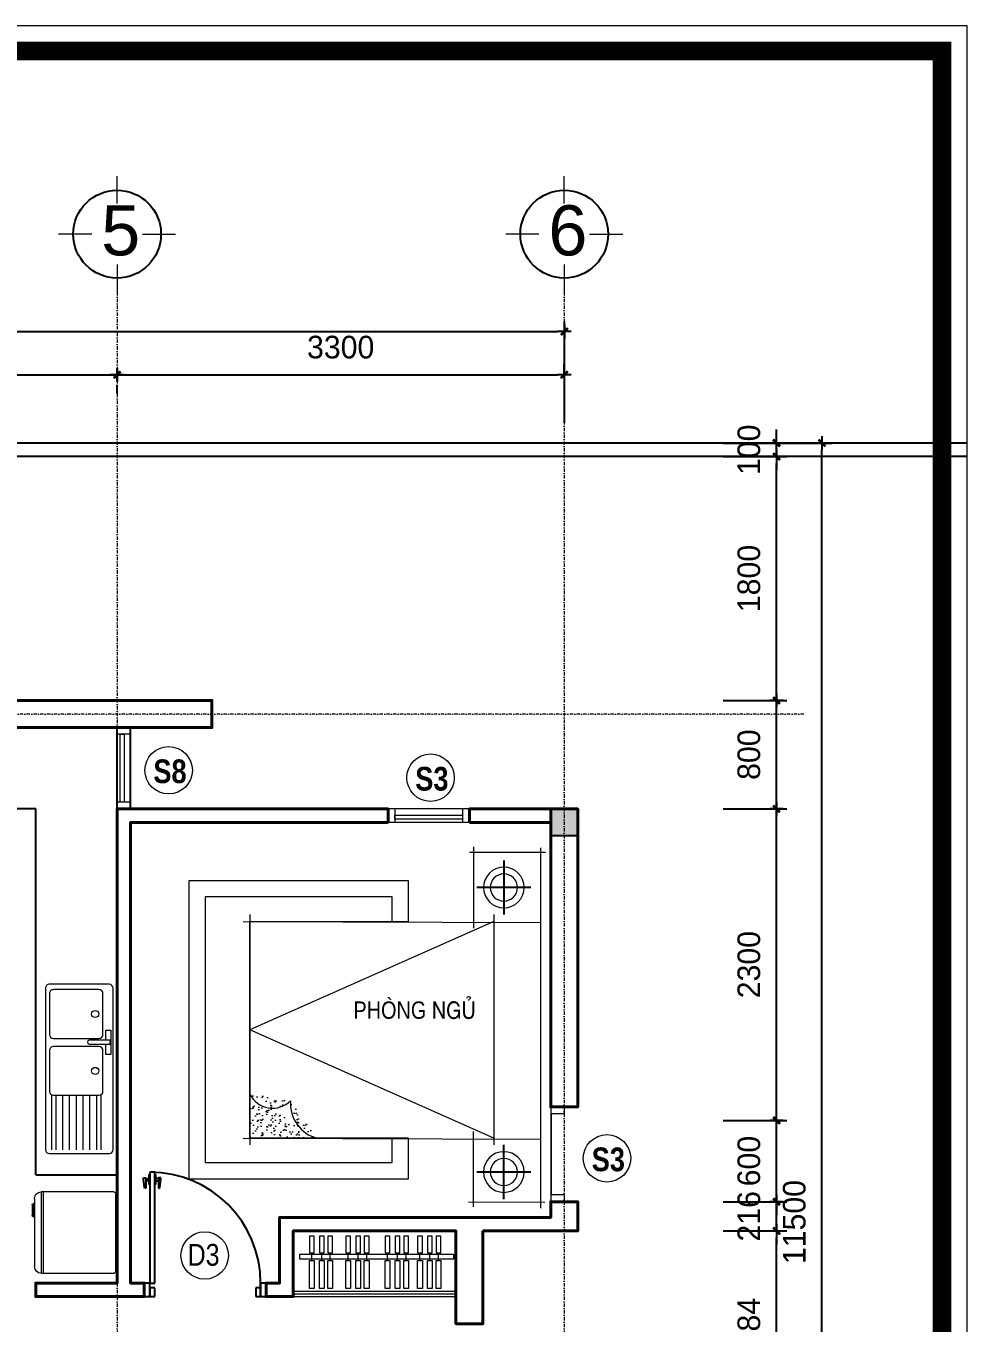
# Model space of a CAD drawing. Header units: millimetres. Extents: x 615730 to 2792744, y 139412 to 597571.
# Drawn here: x 707974 to 714919, y 355261 to 364835 of the extents above; entities that cross this region are included whole.
import ezdxf
from ezdxf.enums import TextEntityAlignment as Align

# ---------------------------------------------------------------- set-up
doc = ezdxf.new("R2010")
doc.units = ezdxf.units.MM
doc.header["$MEASUREMENT"] = 0
doc.header["$PDMODE"] = 34
doc.linetypes.add('DASHDOT', pattern=[1, 0.5, -0.25, 0, -0.25])
doc.layers.get('0').update_dxf_attribs({"lineweight": 5})
for name, color, linetype, lineweight in [('0.1(9)', 9, 'Continuous', 13), ('AN_0.20', 2, 'Continuous', 20), ('AN_CUA', 51, 'Continuous', 15), ('Block', 46, 'Continuous', 9), ('CAT', 11, 'Continuous', 40), ('CHITIET', 144, 'Continuous', 5), ('HATCH', 42, 'Continuous', 5), ('NETMANH', 155, 'Continuous', 13), ('NETNGOAITUONG', 1, 'Continuous', 40), ('NTHAY1', 61, 'Continuous', 25), ('thay', 7, 'Continuous', 15), ('TIM TRUC', 149, 'DASHDOT', 9), ('VATDUNG', 33, 'Continuous', 13), ('VATLIEU', 35, 'Continuous', 9), ('VLIEU', 250, 'Continuous', 9)]:
    doc.layers.add(name, color=color, linetype=linetype, lineweight=lineweight)
for name, color, linetype in [('AN_TEXT', 254, 'Continuous'), ('DOORS', 1, 'Continuous'), ('H', 252, 'Continuous'), ('KICHTHUOC', 1, 'Continuous'), ('LINE-CUT', 20, 'Continuous'), ('NET MANH', 252, 'Continuous'), ('NETCAT', 4, 'Continuous'), ('netthay', 3, 'Continuous'), ('ROAN', 5, 'Continuous'), ('SWING', 7, 'Continuous'), ('TEXT', 2, 'Continuous'), ('VL', 155, 'Continuous')]:
    doc.layers.add(name, color=color, linetype=linetype)
doc.styles.add('DDCo-B-Helve-condense', font='')
doc.styles.add('H280', font='', dxfattribs={"height": 200})
doc.styles.add('KT OZON', font='', dxfattribs={"height": 200})
doc.styles.add('romans', font='romans.shx', dxfattribs={"height": 240})
doc.styles.add('STYLE2', font='')
doc.styles.add('VNI-AVO', font='vni-roms.shx')
doc.styles.get('DDCo-B-Helve-condense').set_extended_font_data('VNI-Helve-Condense', bold=True)
doc.styles.get('H280').set_extended_font_data('VNI-Avo')
doc.styles.get('KT OZON').set_extended_font_data('VNI-Helve')
doc.styles.get('STYLE2').set_extended_font_data('.VnArial NarrowH')
doc.dimstyles.new('1-50b', dxfattribs={"dimtxt": 167, "dimasz": 50, "dimexe": 75, "dimexo": 150, "dimgap": 120, "dimtad": 1, "dimdec": 0, "dimzin": 12, "dimtxsty": 'VNI-AVO', "dimblk": ']', "dimcen": 0, "dimdle": 50, "dimclrd": 252, "dimclre": 252, "dimclrt": 2, "dimadec": 0, "dimazin": 0, "dimtfac": 1, "dimtdec": 0, "dimtix": 1, "dimtmove": 2, "dimatfit": 0, "dimldrblk": 'OPEN90', "dimfxl": 1, "dimlwd": -1, "dimlwe": -1, "dimarcsym": 0})

# ---------------------------------------------------------------- blocks, each defined once
blk = doc.blocks.new('08PDRR02')
at = {"color": 0, "linetype": 'ByBlock'}
for p, q in [((1, 0), (0, 0)), ((0, 0), (0, -1)), ((1, -1), (1, 0)), ((0, -1), (1, -1))]:
    blk.add_line(p, q, dxfattribs=at)
blk = doc.blocks.new('08PDNB02')
at = {"color": 0, "linetype": 'ByBlock'}
for p, q in [((0, -1.62), (0, 1.62)), ((0, 1.62), (0.25, 1.62)), ((0.25, -1.62), (0.25, 1.62)), ((0.25, 0.38), (1.25, 0.38)), ((1.25, -0.55), (1.25, 2.75)), ((1.25, 2.75), (1.54, 2.75)), ((1.54, 2.75), (1.69, 2.59)), ((1.69, 2.59), (1.95, -0.13)), ((0.25, -1.62), (0, -1.62)), ((1.25, -0.38), (0.25, -0.38)), ((1.95, -0.55), (1.25, -0.55)), ((1.95, -0.13), (1.95, -0.55))]:
    blk.add_line(p, q, dxfattribs=at)
blk = doc.blocks.new('*U45')
at = {"layer": 'DOORS', "color": 0, "linetype": 'Continuous', "ltscale": 200}
for p, q in [((0, 15), (0, 55)), ((900, 15), (900, 55)), ((0, -25), (0, -55)), ((900, -25), (900, -55))]:
    blk.add_line(p, q, dxfattribs=at)
at = {"layer": 'SWING', "color": 1, "linetype": 'Continuous', "ltscale": 200}
blk.add_arc((0, 55), 900, 0, 90, dxfattribs=at)
at = {"layer": 'DOORS', "color": 0, "linetype": 'Continuous', "ltscale": 200, "xscale": 900, "yscale": 39.99999999999999, "rotation": 90}
blk.add_blockref('08PDRR02', (0, 55), dxfattribs=at)
at = {"layer": 'DOORS', "color": 8, "linetype": 'Continuous', "ltscale": 200, "xscale": 25.4, "yscale": 25.4, "zscale": 25.4, "rotation": 180}
blk.add_blockref('08PDNB02', (0, 895), dxfattribs=at)
at = {"layer": 'DOORS', "color": 8, "linetype": 'Continuous', "ltscale": 200, "xscale": 25.4, "yscale": -25.4, "zscale": 25.4}
blk.add_blockref('08PDNB02', (40, 895), dxfattribs=at)
at = {"layer": 'DOORS', "color": 0, "linetype": 'Continuous', "ltscale": 200, "xscale": 45, "yscale": 110}
for p in [(-45, 55), (900, 55)]:
    blk.add_blockref('08PDRR02', p, dxfattribs=at)
at = {"layer": 'DOORS', "color": 1, "linetype": 'Continuous', "ltscale": 200, "xscale": 39.99999999999999, "yscale": 69.99999999999999}
for p in [(0, 15), (860, 15)]:
    blk.add_blockref('08PDRR02', p, dxfattribs=at)
blk = doc.blocks.new('TULANH')
at = {"layer": 'Block', "extrusion": (0, 0, -1)}
for p, q in [((235, 0), (-235, 0)), ((-235, -15), (-235, 0)), ((235, -15), (235, 0)), ((-300, -550), (300, -550)), ((-300, -565), (300, -565)), ((-214, -619.6), (-214, -622.3)), ((-115.1, -619.6), (-214, -619.6)), ((-204, -632.3), (-125.1, -632.3)), ((-115.1, -622.3), (-115.1, -619.6))]:
    blk.add_line(p, q, dxfattribs=at)
at = {"layer": 'Block', "color": 1, "extrusion": (0, 0, -1)}
for p, q in [((-300, -30), (-300, -565)), ((285, -15), (-285, -15)), ((300, -565), (300, -30)), ((-250, -615), (250, -615))]:
    blk.add_line(p, q, dxfattribs=at)
for centre, radius, start, end in [((285, -30), 15, 0, 90), ((-285, -30), 15, 90, 180), ((250, -565), 50, 270, 0), ((-250, -565), 50, 180, 270)]:
    blk.add_arc(centre, radius, start, end, dxfattribs=at)
at = {"layer": 'Block', "extrusion": (0, 0, -1)}
for centre, start, end in [((204, -622.3), 270, 0), ((125.1, -622.3), 180, 270)]:
    blk.add_arc(centre, 10, start, end, dxfattribs=at)
blk = doc.blocks.new('A$C438469C1')
at = {"layer": 'CHITIET', "linetype": 'Continuous', "ltscale": 50}
h = blk.add_hatch(dxfattribs=at)
h.set_pattern_fill('AR-SAND', color=256, scale=35, style=0)
h.set_pattern_definition([(322.5, (-143125.03, 97780.143), (-2.204768, -67.438832), [0, -53.2, 0, -59.5, 0, -56.875]), (352.5, (-143125.03, 97780.14), (61.942185, -98.77511), [0, -28.7, 0, -47.95, 0, -18.375]), (32.5, (-143168.08, 97780.143), (108.994965, -0.198067), [0, -17.5, 0, -63, 0, -82.25]), (42.5, (-143168.08, 97780.14), (105.21443, -30.718645), [0, -8.75, 0, -41.3, 0, -47.25])])
edge = h.paths.add_edge_path()
edge.add_arc((1894.9, 1621), 262.5, 13.60809, 94.33716, ccw=False)
edge.add_line((2150, 1682.8), (2150, 2182.8))
edge.add_line((2150, 2182.8), (1825, 2182.8))
edge.add_arc((1739.5, 2014.4), 188.9, -44.16393, 63.08858, ccw=False)
at = {"layer": 'CHITIET', "ltscale": 50}
for points in [[(550, 1682.8), (550, 1012.8), (250, 1012.8), (250, 2632.8), (2450, 2632.8), (2450, 1012.8), (2150, 1012.8), (2150, 2182.8), (1825, 2182.8), (550, 2182.8)], [(550, 1682.8), (550, 1132.8), (370, 1132.8), (370, 2512.8), (2330, 2512.8), (2330, 1132.8), (2150, 1132.8), (2150, 2182.8), (550, 2182.8)]]:
    blk.add_lwpolyline(points, close=True, dxfattribs=at)
for centre in [(300, 307.8), (2400, 307.8)]:
    blk.add_circle(centre, 100, dxfattribs=at)
at = {"layer": 'NETMANH', "ltscale": 50}
for p, q in [((42, 0), (42, 561)), ((2668, 34.6), (7.7, 34.6))]:
    blk.add_line(p, q, dxfattribs=at)
at = {"layer": 'ROAN', "ltscale": 50}
for points in [[(300, 107.8), (300, 507.8)], [(2400, 107.8), (2400, 507.8)], [(100, 307.8), (500, 307.8)], [(2600, 307.8), (2200, 307.8)]]:
    blk.add_lwpolyline(points, dxfattribs=at)
at = {"layer": 'VATLIEU'}
for points in [[(550, 2232.8), (558, 32.8)], [(2150, 2232.8), (2158, 32.8)], [(500, 2182.8), (2200, 2182.8)], [(550, 382.8), (1350, 2182.8)], [(2150, 382.8), (1350, 2182.8)], [(0, 532.8), (600, 532.8)], [(2656.2, 532.8), (2100, 532.8)], [(2620.5, 569.9), (2622.3, 6)], [(500, 382.8), (2200, 382.8)]]:
    blk.add_lwpolyline(points, dxfattribs=at)
blk.add_lwpolyline([(1875, 1882.8, -0.367577), (2150, 1682.8), (2150, 2182.8), (1825, 2182.8, -0.505424)], format="xyb", close=True, dxfattribs=at)
for centre in [(300, 307.8), (2400, 307.8)]:
    blk.add_circle(centre, 150, dxfattribs=at)
blk = doc.blocks.new('A$C62474ED8')
at = {"layer": 'NETCAT', "rotation": 180}
blk.add_blockref('A$C438469C1', (2668, 2632.8), dxfattribs=at)
blk = doc.blocks.new('A$C11FC7E3C')
at = {"layer": 'NETCAT'}
blk.add_blockref('A$C62474ED8', (0, 0), dxfattribs=at)
blk = doc.blocks.new('A$C35AB7266')
at = {"layer": 'KICHTHUOC'}
blk.add_blockref('A$C11FC7E3C', (0, 0), dxfattribs=at)
blk = doc.blocks.new('A$C0C8A56CD')
at = {"layer": 'LINE-CUT', "xscale": -1}
blk.add_blockref('A$C35AB7266', (2668, 0), dxfattribs=at)
blk = doc.blocks.new('rrt')
at = {"layer": 'VLIEU'}
for p, q in [((1174909.7, 132609), (1174909.7, 131419)), ((1175379.7, 132639), (1174939.7, 132639)), ((1175000.8, 132209), (1175000.8, 132612.1)), ((1175033.3, 132209), (1175033.3, 132612.1)), ((1175083.3, 132209), (1175083.3, 132612.1)), ((1175133.3, 132209), (1175133.3, 132612.1)), ((1175183.3, 132209), (1175183.3, 132612.1)), ((1175233.3, 132209), (1175233.3, 132612.1)), ((1175283.3, 132209), (1175283.3, 132612.1)), ((1175333.3, 132209), (1175333.3, 132612.1)), ((1175364.4, 132209), (1175364.4, 132612.1)), ((1175409.7, 131419), (1175409.7, 132609)), ((1174984.7, 132179), (1174984.7, 131879)), ((1175349.7, 132209), (1175014.7, 132209)), ((1175379.7, 131879), (1175379.7, 132179)), ((1174925.7, 131909), (1174963.2, 131909)), ((1174925.7, 131909), (1174963.2, 131909)), ((1174925.7, 131729), (1174925.7, 131909)), ((1174963.2, 131909), (1174963.2, 131830.4)), ((1175014.7, 131849), (1175349.7, 131849)), ((1174932.2, 131830.4), (1174932.2, 131802.4)), ((1175087.2, 131830.4), (1174932.2, 131830.4)), ((1174932.2, 131802.4), (1175087.2, 131802.4)), ((1174963.2, 131802.4), (1174963.2, 131729)), ((1174984.7, 131759), (1174984.7, 131459)), ((1175349.7, 131789), (1175014.7, 131789)), ((1175379.7, 131459), (1175379.7, 131759)), ((1174963.2, 131729), (1174925.7, 131729)), ((1174939.7, 131389), (1175379.7, 131389)), ((1175014.7, 131429), (1175349.7, 131429))]:
    blk.add_line(p, q, dxfattribs=at)
for centre in [(1175042.5, 132029), (1175042.5, 131609)]:
    blk.add_circle(centre, 26.3, dxfattribs=at)
for centre, radius, start, end in [((1174939.7, 132609), 30, 90, 180), ((1175379.7, 132609), 30, 0, 90), ((1175014.7, 132179), 30, 90, 180), ((1175349.7, 132179), 30, 0, 90), ((1175014.7, 131879), 30, 180, 270), ((1175349.7, 131879), 30, 270, 0), ((1175014.7, 131759), 30, 90, 180), ((1175084.7, 131816.4), 14.2, 280.38886, 79.61114), ((1175349.7, 131759), 30, 0, 90), ((1175014.7, 131459), 30, 180, 270), ((1175349.7, 131459), 30, 270, 0), ((1174939.7, 131419), 30, 180, 270), ((1175379.7, 131419), 30, 270, 0)]:
    blk.add_arc(centre, radius, start, end, dxfattribs=at)
blk = doc.blocks.new('TRUC 1')
at = {"ltscale": 50}
blk.add_circle((0, -9525), 8572, dxfattribs=at)
at = {"layer": '0.1(9)', "ltscale": 50}
for p, q in [((0, -3572), (0, 1782)), ((-4942, -9525), (-11427, -9525)), ((4942, -9525), (11427, -9525)), ((0, -15478), (0, -20832))]:
    blk.add_line(p, q, dxfattribs=at)
at = {"layer": 'TEXT', "ltscale": 50, "style": 'H280'}
blk.add_attdef('1', text='', height=10478, dxfattribs=at).set_placement((-214, -4892), align=Align.CENTER)
blk = doc.blocks.new(']')
for p, q in [((1, 0), (-1, 0)), ((0, 1), (0, -1))]:
    blk.add_line(p, q)
at = {"color": 9, "const_width": 0.4}
blk.add_lwpolyline([(-0.51, -0.51), (0.51, 0.51)], dxfattribs=at)
blk = doc.blocks.new('*D82')
at = {"layer": 'DEFPOINTS', "color": 0, "ltscale": 10, "transparency": 16777216}
for p in [(708646.4, 362272.8), (708646.4, 362260.2), (705146.6, 362110.8)]:
    blk.add_point(p, dxfattribs=at)
at = {"layer": 'VL', "color": 252, "ltscale": 10, "transparency": 16777216}
for p, q in [((705146.6, 362260.8), (705146.6, 362335.2)), ((705196.6, 362260.2), (708596.4, 362260.2)), ((708646.4, 362122.8), (708646.4, 362185.2))]:
    blk.add_line(p, q, dxfattribs=at)
at = {"layer": 'VL', "color": 252, "ltscale": 10, "transparency": 16777216, "xscale": 50, "yscale": 50, "zscale": 50, "rotation": 180}
blk.add_blockref(']', (705146.6, 362260.2), dxfattribs=at)
at = {"layer": 'VL', "color": 252, "ltscale": 10, "transparency": 16777216, "xscale": 50, "yscale": 50, "zscale": 50}
blk.add_blockref(']', (708646.4, 362260.2), dxfattribs=at)
at = {"layer": 'VL', "color": 2, "ltscale": 10, "transparency": 16777216, "insert": (706896.5, 362463.7), "char_height": 167, "attachment_point": 5, "style": 'VNI-AVO'}
blk.add_mtext('3500', dxfattribs=at)
blk = doc.blocks.new('_Open90')
at = {"color": 0, "linetype": 'ByBlock', "lineweight": -2}
for p, q in [((0, 0), (-1, 0)), ((-0.5, 0.5), (0, 0)), ((0, 0), (-0.5, -0.5))]:
    blk.add_line(p, q, dxfattribs=at)
blk = doc.blocks.new('*D83')
at = {"layer": 'DEFPOINTS', "color": 0, "ltscale": 10, "transparency": 16777216}
for p in [(708646.4, 362272.8), (711946.4, 362260.2), (711946.4, 362110.9)]:
    blk.add_point(p, dxfattribs=at)
at = {"layer": 'VL', "color": 252, "ltscale": 10, "transparency": 16777216}
for p, q in [((711946.4, 362260.9), (711946.4, 362335.2)), ((708646.4, 362122.8), (708646.4, 362185.2)), ((708696.4, 362260.2), (711896.4, 362260.2))]:
    blk.add_line(p, q, dxfattribs=at)
at = {"layer": 'VL', "color": 252, "ltscale": 10, "transparency": 16777216, "xscale": 50, "yscale": 50, "zscale": 50, "rotation": 180}
blk.add_blockref(']', (708646.4, 362260.2), dxfattribs=at)
at = {"layer": 'VL', "color": 252, "ltscale": 10, "transparency": 16777216, "xscale": 50, "yscale": 50, "zscale": 50}
blk.add_blockref(']', (711946.4, 362260.2), dxfattribs=at)
at = {"layer": 'VL', "color": 2, "ltscale": 10, "transparency": 16777216, "insert": (710296.4, 362463.7), "char_height": 167, "attachment_point": 5, "style": 'VNI-AVO'}
blk.add_mtext('3300', dxfattribs=at)
blk = doc.blocks.new('*D85')
at = {"layer": 'DEFPOINTS', "color": 0, "ltscale": 10, "transparency": 16777216}
for p in [(711947.4, 362579.3), (691347.1, 361756.9), (711947.4, 361756.9)]:
    blk.add_point(p, dxfattribs=at)
at = {"layer": 'VL', "color": 252, "ltscale": 10, "transparency": 16777216}
for p, q in [((691347.1, 361906.9), (691347.1, 362654.3)), ((691397.1, 362579.3), (711897.4, 362579.3)), ((711947.4, 361906.9), (711947.4, 362654.3))]:
    blk.add_line(p, q, dxfattribs=at)
at = {"layer": 'VL', "color": 252, "ltscale": 10, "transparency": 16777216, "xscale": 50, "yscale": 50, "zscale": 50, "rotation": 180}
blk.add_blockref(']', (691347.1, 362579.3), dxfattribs=at)
at = {"layer": 'VL', "color": 252, "ltscale": 10, "transparency": 16777216, "xscale": 50, "yscale": 50, "zscale": 50}
blk.add_blockref(']', (711947.4, 362579.3), dxfattribs=at)
at = {"layer": 'VL', "color": 2, "ltscale": 10, "transparency": 16777216, "insert": (701647.3, 362782.8), "char_height": 167, "attachment_point": 5, "style": 'VNI-AVO'}
blk.add_mtext('20600', dxfattribs=at)
blk = doc.blocks.new('*D91')
at = {"layer": 'DEFPOINTS', "color": 0, "ltscale": 10, "transparency": 16777216}
for p in [(712969.7, 355941.3), (713513, 355941.3), (712969.7, 354456.9)]:
    blk.add_point(p, dxfattribs=at)
at = {"layer": 'VL', "color": 252, "ltscale": 10, "transparency": 16777216}
for p, q in [((713119.7, 355941.3), (713588, 355941.3)), ((713513, 354506.9), (713513, 355891.3)), ((713119.7, 354456.9), (713588, 354456.9))]:
    blk.add_line(p, q, dxfattribs=at)
at = {"layer": 'VL', "color": 252, "ltscale": 10, "transparency": 16777216, "xscale": 50, "yscale": 50, "zscale": 50}
for p, rotation in [((713513, 355941.3), 90), ((713513, 354456.9), 270)]:
    blk.add_blockref(']', p, dxfattribs=dict(at, rotation=rotation))
at = {"layer": 'VL', "color": 2, "ltscale": 10, "transparency": 16777216, "insert": (713309.5, 355199.1), "char_height": 167, "attachment_point": 5, "rotation": 90, "style": 'VNI-AVO'}
blk.add_mtext('1484', dxfattribs=at)
blk = doc.blocks.new('*D92')
at = {"layer": 'DEFPOINTS', "color": 0, "ltscale": 10, "transparency": 16777216}
for p in [(712969.7, 356156.9), (713513, 356156.9), (712969.7, 355941.3)]:
    blk.add_point(p, dxfattribs=at)
at = {"layer": 'VL', "color": 252, "ltscale": 10, "transparency": 16777216}
for p, q in [((713513, 356206.9), (713513, 356256.9)), ((713119.7, 356156.9), (713588, 356156.9)), ((713513, 355941.3), (713513, 356156.9)), ((713119.7, 355941.3), (713588, 355941.3)), ((713513, 355891.3), (713513, 355841.3))]:
    blk.add_line(p, q, dxfattribs=at)
at = {"layer": 'VL', "color": 252, "ltscale": 10, "transparency": 16777216, "xscale": 50, "yscale": 50, "zscale": 50}
for p, rotation in [((713513, 356156.9), 270), ((713513, 355941.3), 90)]:
    blk.add_blockref(']', p, dxfattribs=dict(at, rotation=rotation))
at = {"layer": 'VL', "color": 2, "ltscale": 10, "transparency": 16777216, "insert": (713309.5, 356049.1), "char_height": 167, "attachment_point": 5, "rotation": 90, "style": 'VNI-AVO'}
blk.add_mtext('216', dxfattribs=at)
blk = doc.blocks.new('*D93')
at = {"layer": 'DEFPOINTS', "color": 0, "ltscale": 10, "transparency": 16777216}
for p in [(712969.7, 356756.9), (713513, 356756.9), (712969.7, 356156.9)]:
    blk.add_point(p, dxfattribs=at)
at = {"layer": 'VL', "color": 252, "ltscale": 10, "transparency": 16777216}
for p, q in [((713513, 356806.9), (713513, 356856.9)), ((713119.7, 356756.9), (713588, 356756.9)), ((713513, 356156.9), (713513, 356756.9)), ((713119.7, 356156.9), (713588, 356156.9)), ((713513, 356106.9), (713513, 356056.9))]:
    blk.add_line(p, q, dxfattribs=at)
at = {"layer": 'VL', "color": 252, "ltscale": 10, "transparency": 16777216, "xscale": 50, "yscale": 50, "zscale": 50}
for p, rotation in [((713513, 356756.9), 270), ((713513, 356156.9), 90)]:
    blk.add_blockref(']', p, dxfattribs=dict(at, rotation=rotation))
at = {"layer": 'VL', "color": 2, "ltscale": 10, "transparency": 16777216, "insert": (713309.5, 356456.9), "char_height": 167, "attachment_point": 5, "rotation": 90, "style": 'VNI-AVO'}
blk.add_mtext('600', dxfattribs=at)
blk = doc.blocks.new('*D94')
at = {"layer": 'DEFPOINTS', "color": 0, "ltscale": 10, "transparency": 16777216}
for p in [(712969.7, 359056.7), (713513, 359056.7), (712969.7, 356756.9)]:
    blk.add_point(p, dxfattribs=at)
at = {"layer": 'VL', "color": 252, "ltscale": 10, "transparency": 16777216}
for p, q in [((713119.7, 359056.7), (713588, 359056.7)), ((713513, 356806.9), (713513, 359006.7)), ((713119.7, 356756.9), (713588, 356756.9))]:
    blk.add_line(p, q, dxfattribs=at)
at = {"layer": 'VL', "color": 252, "ltscale": 10, "transparency": 16777216, "xscale": 50, "yscale": 50, "zscale": 50}
for p, rotation in [((713513, 359056.7), 90), ((713513, 356756.9), 270)]:
    blk.add_blockref(']', p, dxfattribs=dict(at, rotation=rotation))
at = {"layer": 'VL', "color": 2, "ltscale": 10, "transparency": 16777216, "insert": (713309.5, 357906.8), "char_height": 167, "attachment_point": 5, "rotation": 90, "style": 'VNI-AVO'}
blk.add_mtext('2300', dxfattribs=at)
blk = doc.blocks.new('*D95')
at = {"layer": 'DEFPOINTS', "color": 0, "ltscale": 10, "transparency": 16777216}
for p in [(712969.7, 359856.7), (713513, 359856.7), (712969.7, 359056.7)]:
    blk.add_point(p, dxfattribs=at)
at = {"layer": 'VL', "color": 252, "ltscale": 10, "transparency": 16777216}
for p, q in [((713119.7, 359856.7), (713588, 359856.7)), ((713513, 359106.7), (713513, 359806.7)), ((713119.7, 359056.7), (713588, 359056.7))]:
    blk.add_line(p, q, dxfattribs=at)
at = {"layer": 'VL', "color": 252, "ltscale": 10, "transparency": 16777216, "xscale": 50, "yscale": 50, "zscale": 50}
for p, rotation in [((713513, 359856.7), 90), ((713513, 359056.7), 270)]:
    blk.add_blockref(']', p, dxfattribs=dict(at, rotation=rotation))
at = {"layer": 'VL', "color": 2, "ltscale": 10, "transparency": 16777216, "insert": (713309.5, 359456.7), "char_height": 167, "attachment_point": 5, "rotation": 90, "style": 'VNI-AVO'}
blk.add_mtext('800', dxfattribs=at)
blk = doc.blocks.new('*D96')
at = {"layer": 'DEFPOINTS', "color": 0, "ltscale": 10, "transparency": 16777216}
for p in [(712969.7, 361656.9), (713513, 361656.9), (712969.7, 359856.7)]:
    blk.add_point(p, dxfattribs=at)
at = {"layer": 'VL', "color": 252, "ltscale": 10, "transparency": 16777216}
for p, q in [((713119.7, 361656.9), (713588, 361656.9)), ((713513, 359906.7), (713513, 361606.9)), ((713119.7, 359856.7), (713588, 359856.7))]:
    blk.add_line(p, q, dxfattribs=at)
at = {"layer": 'VL', "color": 252, "ltscale": 10, "transparency": 16777216, "xscale": 50, "yscale": 50, "zscale": 50}
for p, rotation in [((713513, 361656.9), 90), ((713513, 359856.7), 270)]:
    blk.add_blockref(']', p, dxfattribs=dict(at, rotation=rotation))
at = {"layer": 'VL', "color": 2, "ltscale": 10, "transparency": 16777216, "insert": (713309.5, 360756.8), "char_height": 167, "attachment_point": 5, "rotation": 90, "style": 'VNI-AVO'}
blk.add_mtext('1800', dxfattribs=at)
blk = doc.blocks.new('*D97')
at = {"layer": 'DEFPOINTS', "color": 0, "ltscale": 10, "transparency": 16777216}
for p in [(712969.7, 361756.9), (713513, 361756.9), (712969.7, 361656.9)]:
    blk.add_point(p, dxfattribs=at)
at = {"layer": 'VL', "color": 252, "ltscale": 10, "transparency": 16777216}
for p, q in [((713513, 361806.9), (713513, 361856.9)), ((713119.7, 361756.9), (713588, 361756.9)), ((713513, 361656.9), (713513, 361756.9)), ((713119.7, 361656.9), (713588, 361656.9)), ((713513, 361606.9), (713513, 361556.9))]:
    blk.add_line(p, q, dxfattribs=at)
at = {"layer": 'VL', "color": 252, "ltscale": 10, "transparency": 16777216, "xscale": 50, "yscale": 50, "zscale": 50}
for p, rotation in [((713513, 361756.9), 270), ((713513, 361656.9), 90)]:
    blk.add_blockref(']', p, dxfattribs=dict(at, rotation=rotation))
at = {"layer": 'VL', "color": 2, "ltscale": 10, "transparency": 16777216, "insert": (713309.5, 361706.9), "char_height": 167, "attachment_point": 5, "rotation": 90, "style": 'VNI-AVO'}
blk.add_mtext('100', dxfattribs=at)
blk = doc.blocks.new('*D98')
at = {"layer": 'DEFPOINTS', "color": 0, "ltscale": 10, "transparency": 16777216}
for p in [(713133, 361756.9), (713848.1, 361756.9), (713133, 350256.9)]:
    blk.add_point(p, dxfattribs=at)
at = {"layer": 'VL', "color": 252, "ltscale": 10, "transparency": 16777216}
for p, q in [((713283, 361756.9), (713923.1, 361756.9)), ((713848.1, 350306.9), (713848.1, 361706.9)), ((713283, 350256.9), (713923.1, 350256.9))]:
    blk.add_line(p, q, dxfattribs=at)
at = {"layer": 'VL', "color": 252, "ltscale": 10, "transparency": 16777216, "xscale": 50, "yscale": 50, "zscale": 50}
for p, rotation in [((713848.1, 361756.9), 90), ((713848.1, 350256.9), 270)]:
    blk.add_blockref(']', p, dxfattribs=dict(at, rotation=rotation))
at = {"layer": 'VL', "color": 2, "ltscale": 10, "transparency": 16777216, "insert": (713644.6, 356006.9), "char_height": 167, "attachment_point": 5, "rotation": 90, "style": 'VNI-AVO'}
blk.add_mtext('11500', dxfattribs=at)

msp = doc.modelspace()

# ---------------------------------------------------------------- linework, layer by layer
at = {"layer": 'AN_0.20', "color": 3}
for centre in [(709026.8, 359341.3), (710959.7, 359286.6), (712261.7, 356477.2), (709292.7, 355760.3)]:
    msp.add_circle(centre, 175, dxfattribs=at)
at = {"layer": 'AN_CUA'}
for p, q in [((711848.3, 356806.9), (711848.3, 356206.9)), ((711849.3, 356806.9), (711849.3, 356206.9))]:
    msp.add_line(p, q, dxfattribs=at)
at = {"layer": 'AN_CUA', "color": 3}
for points in [[(711948.3, 356856.9), (711848.3, 356856.9), (711848.3, 356806.9), (711948.3, 356806.9)], [(711948.3, 356206.9), (711848.3, 356206.9), (711848.3, 356156.9), (711948.3, 356156.9)]]:
    msp.add_lwpolyline(points, close=True, dxfattribs=at)
at = {"layer": 'CAT'}
for p, q in [((710646.4, 359056.7), (710646.4, 358956.7)), ((711246.4, 359056.7), (711246.4, 358956.7))]:
    msp.add_line(p, q, dxfattribs=at)
at = {"layer": 'H', "const_width": 138.2}
msp.add_lwpolyline([(687731.9, 345666), (714734.7, 345666), (714734.7, 364651), (687731.9, 364651)], close=True, dxfattribs=at)
at = {"layer": 'HATCH'}
msp.add_line((709946, 355456.9), (711146.3, 355456.9), dxfattribs=at)
at = {"layer": 'NET MANH'}
msp.add_lwpolyline([(711846.4, 359056.7), (712046.4, 359056.7), (712046.4, 358856.7), (711846.4, 358856.7)], close=True, dxfattribs=at)
msp.add_solid([(711846.4, 358856.7), (712046.4, 358856.7), (711846.4, 359056.7), (712046.4, 359056.7)], dxfattribs=at)
at = {"layer": 'NETNGOAITUONG'}
for p, q in [((711846.4, 359056.7), (711846.4, 358856.7)), ((708846.4, 355556.9), (708846.4, 355456.9))]:
    msp.add_line(p, q, dxfattribs=at)
for points in [[(705246.5, 359156.7), (705446.5, 359156.7), (705446.5, 359056.7), (704846.5, 359056.7), (704846.5, 359156.7), (705046.5, 359156.7), (705046.5, 359656.7), (704496.4, 359656.7), (704496.4, 359856.7), (709346.4, 359856.7), (709346.4, 359656.7), (705246.5, 359656.7), (705246.5, 359156.7)], [(710646.4, 358956.7), (708746.4, 358956.7), (708746.4, 355556.9), (708846.4, 355556.9), (708846.4, 355456.9), (708046.4, 355456.9), (708046.4, 355556.9), (708646.4, 355556.9), (708646.4, 359056.7), (710646.4, 359056.7), (710646.4, 358956.7)], [(711246.4, 358956.7), (711246.4, 359056.7), (712046.4, 359056.7), (712046.4, 358956.7), (712046.4, 356856.9), (711846.4, 356856.9), (711846.4, 358956.7), (711246.4, 358956.7)], [(711346.3, 355941.3), (711346.3, 355256.6), (711146.3, 355256.6), (711146.3, 355941.3), (709946, 355941.3), (709946, 355456.9), (709746.4, 355456.9), (709746.4, 355556.9), (709846, 355556.9), (709846, 356041.3), (711846.4, 356041.3), (711846.4, 356156.9), (712046.4, 356156.9), (712046.4, 355941.3), (711346.3, 355941.3)]]:
    msp.add_lwpolyline(points, dxfattribs=at)
at = {"layer": 'thay', "linetype": 'Continuous'}
msp.add_lwpolyline([(687547.5, 345481.7), (714919.1, 345481.7), (714919.1, 364835.3), (687547.5, 364835.3)], close=True, dxfattribs=at)
at = {"layer": 'TIM TRUC', "ltscale": 50}
for p, q in [((708646.4, 362871.5), (708646.4, 349230.8)), ((711946.4, 362871.5), (711946.4, 349230.8)), ((713714.9, 359756.7, -0.6), (689372, 359756.7))]:
    msp.add_line(p, q, dxfattribs=at)
at = {"layer": 'VATDUNG'}
for p, q in [((708646.4, 359056.7), (708646.4, 359656.7)), ((708746.4, 359606.7), (708646.4, 359606.7)), ((708746.4, 359056.7), (708746.4, 359656.7)), ((708746.4, 359106.7), (708646.4, 359106.7)), ((711246.4, 359056.7), (710646.4, 359056.7)), ((710696.4, 359056.7), (710696.4, 358956.7)), ((711196.4, 359056.7), (711196.4, 358956.7)), ((711246.4, 358956.7), (710646.4, 358956.7)), ((709946, 355496.9), (711146.3, 355496.9)), ((709946, 355476.9), (711146.3, 355476.9))]:
    msp.add_line(p, q, dxfattribs=at)
for points in [[(708669.6, 359106.7), (708669.6, 359606.7), (708699.3, 359606.7), (708699.3, 359106.7)], [(711196.4, 358979.9), (710696.4, 358979.9), (710696.4, 359009.6), (711196.4, 359009.6)], [(710066.1, 355780.4), (710101, 355780.4), (710101, 355903.6), (710066.1, 355903.6)], [(710139.8, 355780.4), (710174.7, 355780.4), (710174.7, 355903.6), (710139.8, 355903.6)], [(710202.4, 355780.4), (710237.2, 355780.4), (710237.2, 355903.6), (710202.4, 355903.6)], [(710334.6, 355780.4), (710369.5, 355780.4), (710369.5, 355903.6), (710334.6, 355903.6)], [(710408.3, 355780.4), (710443.2, 355780.4), (710443.2, 355903.6), (710408.3, 355903.6)], [(710470.9, 355780.4), (710505.7, 355780.4), (710505.7, 355903.6), (710470.9, 355903.6)], [(710625.3, 355780.4), (710660.1, 355780.4), (710660.1, 355903.6), (710625.3, 355903.6)], [(710699, 355780.4), (710733.8, 355780.4), (710733.8, 355903.6), (710699, 355903.6)], [(710761.5, 355780.4), (710796.4, 355780.4), (710796.4, 355903.6), (710761.5, 355903.6)], [(710864.2, 355780.4), (710899.1, 355780.4), (710899.1, 355903.6), (710864.2, 355903.6)], [(710937.9, 355780.4), (710972.8, 355780.4), (710972.8, 355903.6), (710937.9, 355903.6)], [(711000.5, 355780.4), (711035.3, 355780.4), (711035.3, 355903.6), (711000.5, 355903.6)], [(711131.1, 355766.3), (709992.5, 355766.3), (709992.5, 355736.3), (711131.1, 355736.3)], [(710101, 355516.5), (710066.1, 355516.5), (710066.1, 355722.2), (710101, 355722.2)], [(710174.7, 355516.5), (710139.8, 355516.5), (710139.8, 355722.2), (710174.7, 355722.2)], [(710237.2, 355516.5), (710202.4, 355516.5), (710202.4, 355722.2), (710237.2, 355722.2)], [(710369.5, 355516.5), (710334.6, 355516.5), (710334.6, 355722.2), (710369.5, 355722.2)], [(710443.2, 355516.5), (710408.3, 355516.5), (710408.3, 355722.2), (710443.2, 355722.2)], [(710505.7, 355516.5), (710470.9, 355516.5), (710470.9, 355722.2), (710505.7, 355722.2)], [(710660.1, 355516.5), (710625.3, 355516.5), (710625.3, 355722.2), (710660.1, 355722.2)], [(710733.8, 355516.5), (710699, 355516.5), (710699, 355722.2), (710733.8, 355722.2)], [(710796.4, 355516.5), (710761.5, 355516.5), (710761.5, 355722.2), (710796.4, 355722.2)], [(710899.1, 355516.5), (710864.2, 355516.5), (710864.2, 355722.2), (710899.1, 355722.2)], [(710972.8, 355516.5), (710937.9, 355516.5), (710937.9, 355722.2), (710972.8, 355722.2)], [(711035.3, 355516.5), (711000.5, 355516.5), (711000.5, 355722.2), (711035.3, 355722.2)]]:
    msp.add_lwpolyline(points, close=True, dxfattribs=at)
for points in [[(710083.5, 355722.2), (710083.5, 355780.4)], [(710157.3, 355722.2), (710157.3, 355780.4)], [(710219.8, 355722.2), (710219.8, 355780.4)], [(710352, 355722.2), (710352, 355780.4)], [(710425.8, 355722.2), (710425.8, 355780.4)], [(710488.3, 355722.2), (710488.3, 355780.4)], [(710642.7, 355722.2), (710642.7, 355780.4)], [(710716.4, 355722.2), (710716.4, 355780.4)], [(710779, 355722.2), (710779, 355780.4)], [(710881.6, 355722.2), (710881.6, 355780.4)], [(710955.3, 355722.2), (710955.3, 355780.4)], [(711017.9, 355722.2), (711017.9, 355780.4)]]:
    msp.add_lwpolyline(points, dxfattribs=at)
at = {"layer": 'VL', "ltscale": 10}
for p, q in [((714919.1, 361756.9), (687731.9, 361756.9)), ((714919.1, 361656.9), (687731.9, 361656.9)), ((708646.4, 359056.7), (708646.4, 359656.7)), ((708746.4, 359056.7), (708746.4, 359656.7)), ((708046.4, 359056.7), (705446.5, 359056.7)), ((708046.4, 356356.4), (708046.4, 359056.7)), ((711846.4, 356856.9), (712046.4, 356856.9)), ((708046.4, 356356.4), (708646.4, 356356.4))]:
    msp.add_line(p, q, dxfattribs=at)

# ---------------------------------------------------------------- block references
at = {"layer": 'netthay', "lineweight": -2, "ltscale": 10}
ref = msp.add_blockref('TRUC 1', (708646.4, 362938.8), dxfattribs=dict(at, xscale=0.03778148023411632, yscale=0.03778148023411632, zscale=0.03778148023411632, rotation=180))
ref.add_attrib('1', '5', dxfattribs={"layer": 'TEXT', "color": 3, "ltscale": 50, "height": 370.2, "style": 'KT OZON'}).set_placement((708673.1, 363141.8), align=Align.CENTER)
ref = msp.add_blockref('TRUC 1', (711946.4, 362938.8), dxfattribs=dict(at, xscale=0.03778148023411632, yscale=0.03778148023411632, zscale=0.03778148023411632, rotation=180))
ref.add_attrib('1', '6', dxfattribs={"layer": 'TEXT', "color": 3, "ltscale": 50, "height": 370.2, "style": 'KT OZON'}).set_placement((711973.1, 363141.8), align=Align.CENTER)
at = {"layer": 'NTHAY1', "xscale": 0.9090857494156808, "yscale": 0.9090857494156808, "zscale": 0.9090857494156808}
msp.add_blockref('*U45', (708887.3, 355506.9), dxfattribs=at)
at = {"layer": 'VATDUNG'}
for name, p, rotation in [('A$C0C8A56CD', (709175.8, 358776.2), 270), ('rrt', (1883527, 489151.4), 180), ('TULANH', (708651.9, 355929.3), 270)]:
    msp.add_blockref(name, p, dxfattribs=dict(at, rotation=rotation))

# ---------------------------------------------------------------- texts
at = {"layer": 'AN_TEXT', "style": 'DDCo-B-Helve-condense'}
for s, p in [('S8', (709036.7, 359246.3)), ('S3', (710969.5, 359191.6)), ('S3', (712271.6, 356382.3))]:
    msp.add_text(s, height=175, dxfattribs=at).set_placement(p, align=Align.CENTER)
at = {"layer": 'AN_TEXT', "ltscale": 2, "insert": (709284.9, 355845.6), "char_height": 160.8, "width": 121.15, "attachment_point": 2, "style": 'romans'}
msp.add_mtext('{\\fVNI-Helve-Condense|b0|i0|c0|p2;D3}', dxfattribs=at)
at = {"layer": 'TEXT', "color": 140, "style": 'STYLE2'}
msp.add_text('phßng ngñ', height=128, dxfattribs=at).set_placement((710842.2, 357571.1), align=Align.MIDDLE_CENTER)

# ---------------------------------------------------------------- dimensions: what is measured, and where the dimension line sits
at = {"layer": 'VL', "ltscale": 10}
for base, p1, p2, picture, middle in [((711947.4, 362579.3), (691347.1, 361756.9), (711947.4, 361756.9), '*D85', (701647.3, 362782.8)), ((708646.4, 362260.2), (705146.6, 362110.8), (708646.4, 362272.8), '*D82', (706896.5, 362463.7)), ((711946.4, 362260.2), (708646.4, 362272.8), (711946.4, 362110.9), '*D83', (710296.4, 362463.7))]:
    dim = msp.add_linear_dim(base=base, p1=p1, p2=p2, dimstyle='1-50b', override={"dimfxl": 150, "dimarcsym": 1}, dxfattribs=at)
    dim.commit()
    dim.dimension.update_dxf_attribs({"geometry": picture, "text_midpoint": middle})
for base, p1, p2, picture, middle in [((713513, 361756.9), (712969.7, 361656.9), (712969.7, 361756.9), '*D97', (713309.5, 361706.9)), ((713848.1, 361756.9), (713133, 350256.9), (713133, 361756.9), '*D98', (713644.6, 356006.9)), ((713513, 361656.9), (712969.7, 359856.7), (712969.7, 361656.9), '*D96', (713309.5, 360756.8)), ((713513, 359856.7), (712969.7, 359056.7), (712969.7, 359856.7), '*D95', (713309.5, 359456.7)), ((713513, 359056.7), (712969.7, 356756.9), (712969.7, 359056.7), '*D94', (713309.5, 357906.8)), ((713513, 356756.9), (712969.7, 356156.9), (712969.7, 356756.9), '*D93', (713309.5, 356456.9)), ((713513, 356156.9), (712969.7, 355941.3), (712969.7, 356156.9), '*D92', (713309.5, 356049.1)), ((713513, 355941.3), (712969.7, 354456.9), (712969.7, 355941.3), '*D91', (713309.5, 355199.1))]:
    dim = msp.add_linear_dim(base=base, p1=p1, p2=p2, angle=90, dimstyle='1-50b', override={"dimfxl": 150, "dimarcsym": 1}, dxfattribs=at)
    dim.commit()
    dim.dimension.update_dxf_attribs({"geometry": picture, "text_midpoint": middle})

doc.saveas('drawing.dxf')
